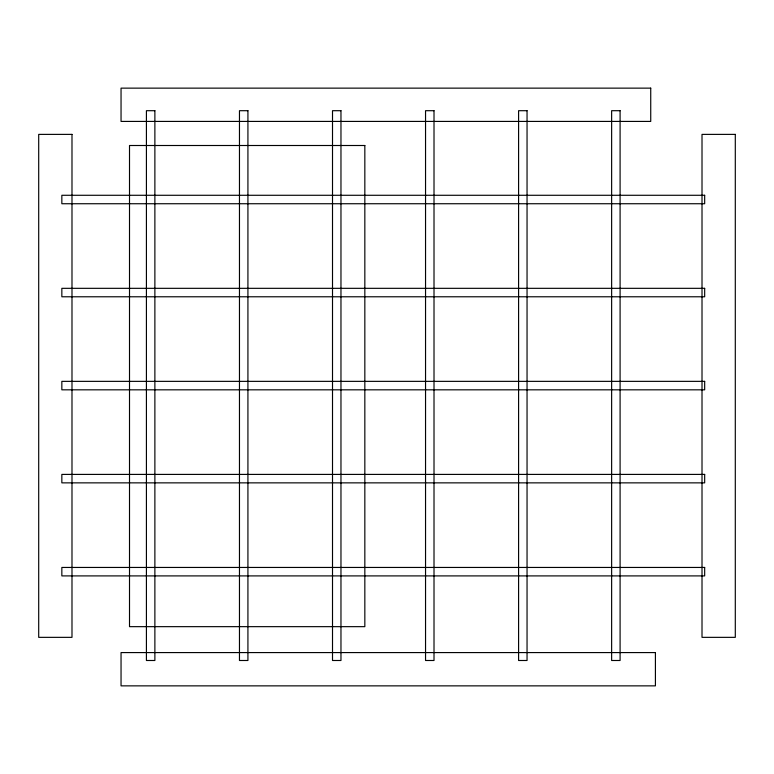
<?xml version="1.0" encoding="UTF-8"?>
<svg xmlns="http://www.w3.org/2000/svg" width="774" height="774" viewBox="0 0 774 774"><rect width="100%" height="100%" fill="white"/><g stroke="black" fill="none" stroke-linecap="round" stroke-linejoin="round"><path stroke-width="1.16" d="M650.731 88.139L121.044 88.139L121.044 121.421L650.731 121.421L650.731 88.139M154.877 110.701L146.421 110.701L146.421 660.493L154.877 660.493L154.877 110.701M247.922 110.701L239.466 110.701L239.466 660.493L247.922 660.493L247.922 110.701M340.966 110.701L332.51 110.701L332.51 660.493L340.966 660.493L340.966 110.701M434.011 110.701L425.545 110.701L425.545 660.493L434.011 660.493L434.011 110.701M527.046 110.701L518.59 110.701L518.59 660.493L527.046 660.493L527.046 110.701M620.09 110.701L611.634 110.701L611.634 660.493L620.09 660.493L620.09 110.701M71.992 134.386L38.7 134.386L38.7 637.35L71.992 637.35L71.992 134.386M735.3 134.386L702.008 134.386L702.008 637.35L735.3 637.35L735.3 134.386M364.835 145.502L129.51 145.502L129.51 626.659L364.835 626.659L364.835 145.502M704.669 195.28L61.843 195.28L61.843 203.736L704.669 203.736L704.669 195.28M704.669 288.325L61.843 288.325L61.843 296.781L704.669 296.781L704.669 288.325M704.669 381.359L61.843 381.359L61.843 389.825L704.669 389.825L704.669 381.359M704.669 474.404L61.843 474.404L61.843 482.86L704.669 482.86L704.669 474.404M704.669 567.448L61.843 567.448L61.843 575.904L704.669 575.904L704.669 567.448M655.414 652.579L121.044 652.579L121.044 685.861L655.414 685.861L655.414 652.579"/></g></svg>
